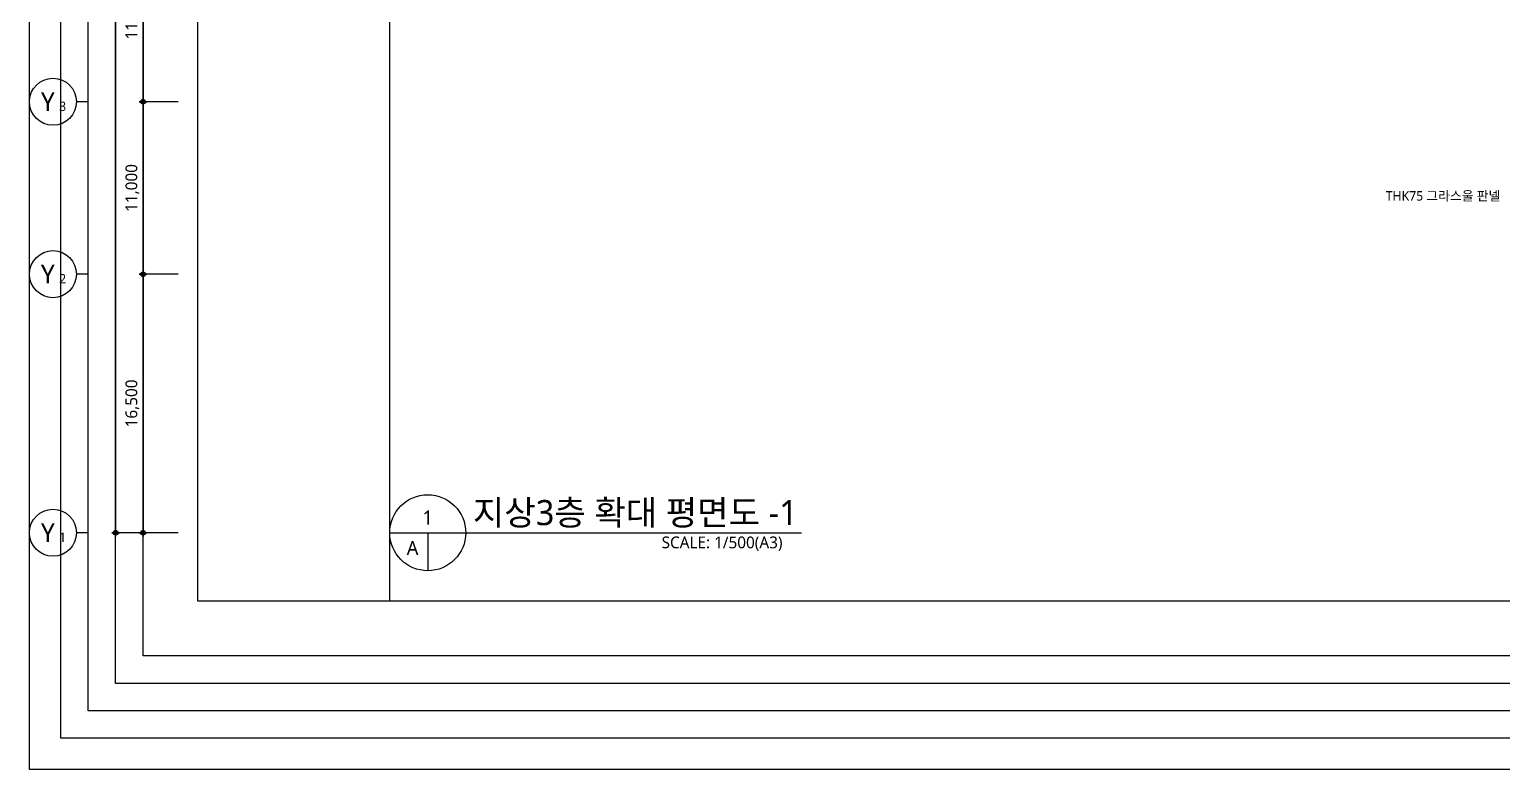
# Model space of a CAD drawing. Header units: millimetres. Extents: x 45782458 to 46215946, y 191740 to 1509539.
# Drawn here: x 45801022 to 45895054, y 623740 to 670966 of the extents above; entities that cross this region are included whole.
import ezdxf
from ezdxf.enums import TextEntityAlignment as Align

# ---------------------------------------------------------------- set-up
doc = ezdxf.new("R2010")
doc.units = ezdxf.units.MM
doc.header["$LTSCALE"] = 1000
doc.header["$MEASUREMENT"] = 0
doc.header["$PDSIZE"] = -10
doc.layers.get('0').update_dxf_attribs({"linetype": 'CONTINUOUS'})
doc.layers.get('Defpoints').update_dxf_attribs({"color": 171, "linetype": 'CONTINUOUS'})
for name, color, linetype in [('DIM', 7, 'CONTINUOUS'), ('NDIM', 7, 'CONTINUOUS'), ('SYM', 7, 'CONTINUOUS'), ('SYM(AXIS)', 7, 'CONTINUOUS'), ('TEXT', 3, 'CONTINUOUS'), ('TEXT(AXIS)', 2, 'CONTINUOUS'), ('TEXT(MIN)', 7, 'CONTINUOUS')]:
    doc.layers.add(name, color=color, linetype=linetype)
doc.styles.add('TE', font='malgun_0.ttf')
doc.styles.add('나눔바른고딕', font='NanumBarunGothic.ttf')
doc.dimstyles.new('BA', dxfattribs={"dimscale": 500, "dimtxt": 3, "dimasz": 1, "dimexe": 1, "dimexo": 5, "dimgap": 0.9, "dimtad": 1, "dimdec": 0, "dimdsep": 46, "dimlunit": 6, "dimtxsty": 'TE', "dimblk": 'DDD', "dimcen": 2.5, "dimclrd": 256, "dimclre": 256, "dimclrt": 3, "dimazin": 2, "dimtfac": 1, "dimtdec": 0, "dimtix": 1, "dimtmove": 2, "dimatfit": 3, "dimldrblk": 'DDD', "dimfxl": 1, "dimtolj": 1, "dimtzin": 0, "dimarcsym": 2})

# ---------------------------------------------------------------- blocks, each defined once
blk = doc.blocks.new('A$C2F20087E')
at = {"layer": 'SYM(AXIS)'}
blk.add_line((600, 0), (600, 300), dxfattribs=at)
blk.add_circle((600, 900), 600, dxfattribs=at)
blk = doc.blocks.new('DDD')
at = {"layer": 'DIM', "color": 0}
for p, q in [((-1, 0), (1, 0)), ((0, -1), (0, 1))]:
    blk.add_line(p, q, dxfattribs=at)
for radius in [0.6, 0.3]:
    blk.add_circle((0, 0), radius, dxfattribs=at)
blk = doc.blocks.new('*D123')
at = {"layer": 'Defpoints', "color": 0, "ltscale": 0.4, "transparency": 16777216}
for p in [(45811772, 655351), (45808272, 638851), (45811772, 638851)]:
    blk.add_point(p, dxfattribs=at)
at = {"layer": 'NDIM', "lineweight": -2, "ltscale": 0.4, "transparency": 16777216}
for p, q in [((45810522, 655351), (45808022, 655351)), ((45808272, 655101), (45808272, 639101)), ((45810522, 638851), (45808022, 638851))]:
    blk.add_line(p, q, dxfattribs=at)
at = {"layer": 'NDIM', "lineweight": -2, "ltscale": 0.4, "transparency": 16777216, "xscale": 250, "yscale": 250, "zscale": 250}
for p, rotation in [((45808272, 655351), 90), ((45808272, 638851), 270)]:
    blk.add_blockref('DDD', p, dxfattribs=dict(at, rotation=rotation))
at = {"layer": 'NDIM', "color": 3, "ltscale": 0.4, "transparency": 16777216, "insert": (45807595, 647101), "char_height": 750, "attachment_point": 5, "rotation": 90, "style": 'TE'}
blk.add_mtext('\\A1;16,500', dxfattribs=at)
blk = doc.blocks.new('*D124')
at = {"layer": 'Defpoints', "color": 0, "ltscale": 0.4, "transparency": 16777216}
for p in [(45811772, 666351), (45808272, 655351), (45811772, 655351)]:
    blk.add_point(p, dxfattribs=at)
at = {"layer": 'NDIM', "lineweight": -2, "ltscale": 0.4, "transparency": 16777216}
for p, q in [((45810522, 666351), (45808022, 666351)), ((45808272, 666101), (45808272, 655601)), ((45810522, 655351), (45808022, 655351))]:
    blk.add_line(p, q, dxfattribs=at)
at = {"layer": 'NDIM', "lineweight": -2, "ltscale": 0.4, "transparency": 16777216, "xscale": 250, "yscale": 250, "zscale": 250}
for p, rotation in [((45808272, 666351), 90), ((45808272, 655351), 270)]:
    blk.add_blockref('DDD', p, dxfattribs=dict(at, rotation=rotation))
at = {"layer": 'NDIM', "color": 3, "ltscale": 0.4, "transparency": 16777216, "insert": (45807595, 660851), "char_height": 750, "attachment_point": 5, "rotation": 90, "style": 'TE'}
blk.add_mtext('\\A1;11,000', dxfattribs=at)
blk = doc.blocks.new('*D125')
at = {"layer": 'Defpoints', "color": 0, "ltscale": 0.4, "transparency": 16777216}
for p in [(45811772, 677351), (45808272, 666351), (45811772, 666351)]:
    blk.add_point(p, dxfattribs=at)
at = {"layer": 'NDIM', "lineweight": -2, "ltscale": 0.4, "transparency": 16777216}
for p, q in [((45810522, 677351), (45808022, 677351)), ((45808272, 677101), (45808272, 666601)), ((45810522, 666351), (45808022, 666351))]:
    blk.add_line(p, q, dxfattribs=at)
at = {"layer": 'NDIM', "lineweight": -2, "ltscale": 0.4, "transparency": 16777216, "xscale": 250, "yscale": 250, "zscale": 250}
for p, rotation in [((45808272, 677351), 90), ((45808272, 666351), 270)]:
    blk.add_blockref('DDD', p, dxfattribs=dict(at, rotation=rotation))
at = {"layer": 'NDIM', "color": 3, "ltscale": 0.4, "transparency": 16777216, "insert": (45807595, 671851), "char_height": 750, "attachment_point": 5, "rotation": 90, "style": 'TE'}
blk.add_mtext('\\A1;11,000', dxfattribs=at)
blk = doc.blocks.new('*D131')
at = {"layer": 'Defpoints', "color": 0, "ltscale": 0.4, "transparency": 16777216}
for p in [(45811772, 743401), (45806522, 638851), (45811772, 638851)]:
    blk.add_point(p, dxfattribs=at)
at = {"layer": 'NDIM', "lineweight": -2, "ltscale": 0.4, "transparency": 16777216}
for p, q in [((45810522, 743401), (45806272, 743401)), ((45806522, 743151), (45806522, 639101)), ((45810522, 638851), (45806272, 638851))]:
    blk.add_line(p, q, dxfattribs=at)
at = {"layer": 'NDIM', "lineweight": -2, "ltscale": 0.4, "transparency": 16777216, "xscale": 250, "yscale": 250, "zscale": 250}
for p, rotation in [((45806522, 743401), 90), ((45806522, 638851), 270)]:
    blk.add_blockref('DDD', p, dxfattribs=dict(at, rotation=rotation))
at = {"layer": 'NDIM', "color": 3, "ltscale": 0.4, "transparency": 16777216, "insert": (45805828, 691351), "char_height": 750, "attachment_point": 5, "rotation": 90, "style": 'TE'}
blk.add_mtext('\\A1;104,550', dxfattribs=at)

msp = doc.modelspace()

# ---------------------------------------------------------------- linework, layer by layer
at = {"layer": 'Defpoints'}
for points in [[(45977722.3, 623740.2), (45801022.3, 623740.2), (45801022.3, 761440.2), (45977722.3, 761440.2)], [(45975722.3, 625740.2), (45803022.3, 625740.2), (45803022.3, 759440.2), (45975722.3, 759440.2)], [(45973972.3, 627490.2), (45804772.3, 627490.2), (45804772.3, 757690.2), (45973972.3, 757690.2)], [(45972222.3, 629240.2), (45806522.3, 629240.2), (45806522.3, 755940.2), (45972222.3, 755940.2)], [(45970472.3, 630990.2), (45808272.3, 630990.2), (45808272.3, 754190.2), (45970472.3, 754190.2)], [(45966972.3, 634490.2), (45811772.3, 634490.2), (45811772.3, 750690.2), (45966972.3, 750690.2)], [(45966972.3, 634490.2), (45824022.3, 634490.2), (45824022.3, 750690.2), (45966972.3, 750690.2)]]:
    msp.add_lwpolyline(points, close=True, dxfattribs=at)
at = {"layer": 'SYM'}
for p, q in [((45824022.3, 638851.3), (45850300.3, 638851.3)), ((45826446.6, 638851.3), (45826446.6, 636427.1))]:
    msp.add_line(p, q, dxfattribs=at)
msp.add_circle((45826446.6, 638851.3), 2424.2, dxfattribs=at)

# ---------------------------------------------------------------- block references
at = {"xscale": 2.500000000000049, "yscale": 2.500000000000049, "zscale": 2.500000000000049, "rotation": 90}
for p in [(45804772.3, 664851.3), (45804772.3, 653851.3), (45804772.3, 637351.3)]:
    msp.add_blockref('A$C2F20087E', p, dxfattribs=at)

# ---------------------------------------------------------------- texts
at = {"layer": 'TEXT', "style": '나눔바른고딕'}
msp.add_text('지상3층 확대 평면도 -1', height=1600, dxfattribs=at).set_placement((45829322.9, 639336.2))
for s, p in [('1', (45826446.6, 639821)), ('A', (45825476.9, 637881.7))]:
    msp.add_text(s, height=900, dxfattribs=at).set_placement(p, align=Align.MIDDLE)
msp.add_text('SCALE: 1/500(A3)', height=750, dxfattribs=at).set_placement((45849091.6, 638608.9), align=Align.TOP_RIGHT)
at = {"layer": 'TEXT(AXIS)', "style": '나눔바른고딕'}
for s, height, p in [('Y', 1200, (45802193.2, 666361.3)), ('3', 600, (45803141.3, 666061.4)), ('Y', 1200, (45802193.2, 655361.3)), ('2', 600, (45803141.3, 655061.4)), ('Y', 1200, (45802193.2, 638861.3)), ('1', 600, (45803141.3, 638561.4))]:
    msp.add_text(s, height=height, dxfattribs=at).set_placement(p, align=Align.MIDDLE)
at = {"layer": 'TEXT(MIN)', "style": '나눔바른고딕'}
msp.add_text('THK75 그라스울 판넬', height=600, dxfattribs=at).set_placement((45894912.3, 660348.2, 0.5), align=Align.MIDDLE_RIGHT)

# ---------------------------------------------------------------- dimensions: what is measured, and where the dimension line sits
at = {"layer": 'NDIM', "ltscale": 0.4}
dim = msp.add_linear_dim(base=(45806522.3, 638851.3), p1=(45811772.3, 743401.3), p2=(45811772.3, 638851.3), angle=270, dimstyle='BA', override={"dimscale": 250}, dxfattribs=at)
dim.commit()
dim.dimension.update_dxf_attribs({"geometry": '*D131', "text_midpoint": (45805828.2, 691351.3), "dimtype": 160})
for base, p1, p2, picture, middle in [((45808272.3, 666351.3), (45811772.3, 677351.3), (45811772.3, 666351.3), '*D125', (45807594.9, 671851.3)), ((45808272.3, 655351.3), (45811772.3, 666351.3), (45811772.3, 655351.3), '*D124', (45807594.9, 660851.3)), ((45808272.3, 638851.3), (45811772.3, 655351.3), (45811772.3, 638851.3), '*D123', (45807594.9, 647101.3))]:
    dim = msp.add_linear_dim(base=base, p1=p1, p2=p2, angle=270, dimstyle='BA', override={"dimscale": 250}, dxfattribs=at)
    dim.commit()
    dim.dimension.update_dxf_attribs({"geometry": picture, "text_midpoint": middle})

doc.saveas('drawing.dxf')
